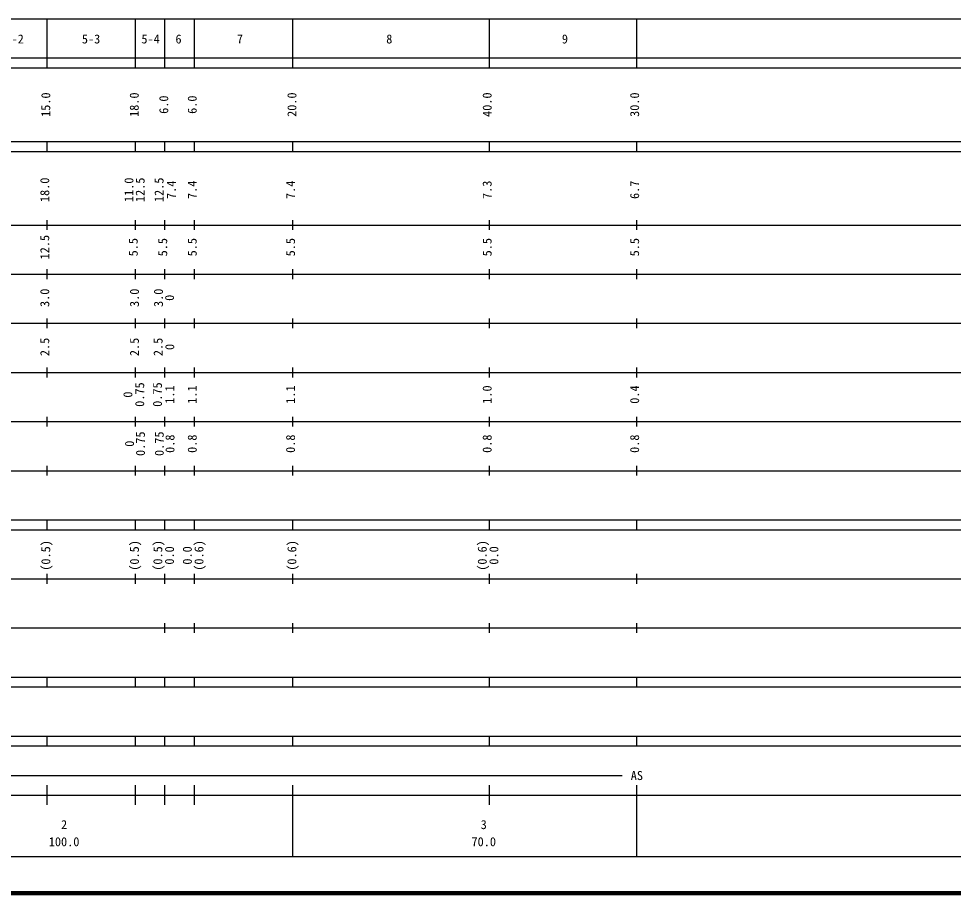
# Model space of a CAD drawing. Units: millimetres on the paper, enlarged 1000 times. Extents: x 40000 to 680000, y 20000 to 380000.
# Drawn here: x 212236 to 402377, y 20000 to 198000 of the extents above; entities that cross this region are included whole.
import ezdxf
from ezdxf.enums import TextEntityAlignment as Align

# ---------------------------------------------------------------- set-up
doc = ezdxf.new("R2010")
doc.units = ezdxf.units.MM
doc.header["$LTSCALE"] = 1000
doc.layers.add('M-TTL', color=2, linetype='Continuous', lineweight=140)
doc.layers.add('M-TTL-BAND', color=7, linetype='Continuous', lineweight=25)
doc.styles.add('ＭＳ ゴシック', font='')
doc.styles.get('ＭＳ ゴシック').set_extended_font_data('MS Gothic')

msp = doc.modelspace()

# ---------------------------------------------------------------- linework, layer by layer
at = {"layer": 'M-TTL'}
msp.add_line((40000, 20000), (680000, 20000), dxfattribs=at)
at = {"layer": 'M-TTL-BAND'}
for p, q in [((68000, 198000), (579000, 198000)), ((218000, 188000), (218000, 198000)), ((236000, 188000), (236000, 198000)), ((242000, 188000), (242000, 198000)), ((248000, 188000), (248000, 198000)), ((268000, 188000), (268000, 198000)), ((308000, 188000), (308000, 198000)), ((338000, 188000), (338000, 198000)), ((40000, 190000), (579000, 190000)), ((40000, 188000), (579000, 188000)), ((40000, 173000), (579000, 173000)), ((218000, 171000), (218000, 173000)), ((236000, 171000), (236000, 173000)), ((242000, 171000), (242000, 173000)), ((248000, 171000), (248000, 173000)), ((268000, 171000), (268000, 173000)), ((308000, 171000), (308000, 173000)), ((338000, 171000), (338000, 173000)), ((40000, 171000), (579000, 171000)), ((40000, 156000), (579000, 156000)), ((218000, 155000), (218000, 157000)), ((236000, 155000), (236000, 157000)), ((242000, 155000), (242000, 157000)), ((248000, 155000), (248000, 157000)), ((268000, 155000), (268000, 157000)), ((308000, 155000), (308000, 157000)), ((338000, 155000), (338000, 157000)), ((218000, 145000), (218000, 147000)), ((236000, 145000), (236000, 147000)), ((242000, 145000), (242000, 147000)), ((248000, 145000), (248000, 147000)), ((268000, 145000), (268000, 147000)), ((308000, 145000), (308000, 147000)), ((338000, 145000), (338000, 147000)), ((46000, 146000), (579000, 146000)), ((218000, 135000), (218000, 137000)), ((236000, 135000), (236000, 137000)), ((242000, 135000), (242000, 137000)), ((248000, 135000), (248000, 137000)), ((268000, 135000), (268000, 137000)), ((308000, 135000), (308000, 137000)), ((338000, 135000), (338000, 137000)), ((52000, 136000), (579000, 136000)), ((46000, 126000), (579000, 126000)), ((218000, 125000), (218000, 127000)), ((236000, 125000), (236000, 127000)), ((242000, 125000), (242000, 127000)), ((248000, 125000), (248000, 127000)), ((268000, 125000), (268000, 127000)), ((308000, 125000), (308000, 127000)), ((338000, 125000), (338000, 127000)), ((52000, 116000), (579000, 116000)), ((218000, 115000), (218000, 117000)), ((236000, 115000), (236000, 117000)), ((242000, 115000), (242000, 117000)), ((248000, 115000), (248000, 117000)), ((268000, 115000), (268000, 117000)), ((308000, 115000), (308000, 117000)), ((338000, 115000), (338000, 117000)), ((218000, 105000), (218000, 107000)), ((236000, 105000), (236000, 107000)), ((242000, 105000), (242000, 107000)), ((248000, 105000), (248000, 107000)), ((268000, 105000), (268000, 107000)), ((308000, 105000), (308000, 107000)), ((338000, 105000), (338000, 107000)), ((46000, 106000), (579000, 106000)), ((40000, 96000), (579000, 96000)), ((218000, 94000), (218000, 96000)), ((236000, 94000), (236000, 96000)), ((242000, 94000), (242000, 96000)), ((248000, 94000), (248000, 96000)), ((268000, 94000), (268000, 96000)), ((308000, 94000), (308000, 96000)), ((338000, 94000), (338000, 96000)), ((40000, 94000), (579000, 94000)), ((49000, 84000), (579000, 84000)), ((218000, 83000), (218000, 85000)), ((236000, 83000), (236000, 85000)), ((242000, 83000), (242000, 85000)), ((248000, 83000), (248000, 85000)), ((268000, 83000), (268000, 85000)), ((308000, 83000), (308000, 85000)), ((338000, 83000), (338000, 85000)), ((242000, 73000), (242000, 75000)), ((248000, 73000), (248000, 75000)), ((268000, 73000), (268000, 75000)), ((308000, 73000), (308000, 75000)), ((338000, 73000), (338000, 75000)), ((40000, 74000), (579000, 74000)), ((40000, 64000), (579000, 64000)), ((218000, 62000), (218000, 64000)), ((236000, 62000), (236000, 64000)), ((242000, 62000), (242000, 64000)), ((248000, 62000), (248000, 64000)), ((268000, 62000), (268000, 64000)), ((308000, 62000), (308000, 64000)), ((338000, 62000), (338000, 64000)), ((40000, 62000), (579000, 62000)), ((40000, 52000), (579000, 52000)), ((218000, 50000), (218000, 52000)), ((236000, 50000), (236000, 52000)), ((242000, 50000), (242000, 52000)), ((248000, 50000), (248000, 52000)), ((268000, 50000), (268000, 52000)), ((308000, 50000), (308000, 52000)), ((338000, 50000), (338000, 52000)), ((40000, 50000), (579000, 50000)), ((71000, 44000), (335000, 44000)), ((218000, 38000), (218000, 42000)), ((236000, 38000), (236000, 42000)), ((242000, 38000), (242000, 42000)), ((248000, 38000), (248000, 42000)), ((268000, 27500), (268000, 42000)), ((308000, 38000), (308000, 42000)), ((338000, 27500), (338000, 42000)), ((40000, 40000), (579000, 40000)), ((68000, 27500), (579000, 27500))]:
    msp.add_line(p, q, dxfattribs=at)

# ---------------------------------------------------------------- texts
at = {"layer": 'M-TTL-BAND', "style": 'ＭＳ ゴシック'}
for s, p in [('5-2', (211402, 192405)), ('5-3', (226965, 192405)), ('5-4', (239067, 192405)), ('6', (244753, 192405)), ('7', (257242, 192405)), ('8', (287630, 192405)), ('9', (323366, 192405)), ('AS', (338000, 42500)), ('2', (221473, 32523)), ('3', (306846, 32523)), ('100.0', (221473, 29033)), ('70.0', (306846, 29033))]:
    msp.add_text(s, height=1833, dxfattribs=at).set_placement(p, align=Align.BOTTOM_CENTER)
for s, p in [('15.0', (219203, 180500)), ('18.0', (237203, 180500)), ('20.0', (269280, 180500)), ('40.0', (309000, 180500)), ('30.0', (339000, 180500)), ('6.0', (243203, 180500)), ('6.0', (249000, 180500)), ('18.0', (219000, 163174)), ('11.0', (236121, 163174)), ('12.5', (238409, 163174)), ('12.5', (242256, 163174)), ('7.4', (244756, 163174)), ('7.4', (249000, 163174)), ('7.4', (269000, 163174)), ('7.3', (309000, 163174)), ('6.7', (339000, 163174)), ('12.5', (219000, 151500)), ('5.5', (237000, 151500)), ('5.5', (243000, 151500)), ('5.5', (249000, 151500)), ('5.5', (269000, 151500)), ('5.5', (309000, 151500)), ('5.5', (339000, 151500)), ('3.0', (219000, 141196)), ('3.0', (237244, 141196)), ('3.0', (242128, 141196)), ('0', (244385, 141196)), ('2.5', (219000, 131196)), ('2.5', (237246, 131196)), ('2.5', (242058, 131196)), ('0', (244425, 131196)), ('0.75', (238318, 121500)), ('0.75', (241928, 121500)), ('0', (235908, 121500)), ('1.1', (244428, 121500)), ('1.1', (249000, 121500)), ('1.1', (269000, 121500)), ('1.0', (309000, 121500)), ('0.4', (339000, 121500)), ('0.75', (238466, 111500)), ('0.75', (242294, 111500)), ('0.8', (244472, 111500)), ('0.8', (249000, 111500)), ('0.8', (269000, 111500)), ('0.8', (309000, 111500)), ('0.8', (339000, 111500)), ('0', (236234, 111500)), ('(0.5)', (219206, 88764)), ('(0.5)', (237245, 88764)), ('(0.5)', (242000, 88764)), ('(0.6)', (250370, 88764)), ('(0.6)', (269275, 88764)), ('(0.6)', (308000, 88764)), ('0.0', (244370, 88764)), ('0.0', (248000, 88764)), ('0.0', (310370, 88764))]:
    msp.add_text(s, height=1833, rotation=90, dxfattribs=at).set_placement(p, align=Align.BOTTOM_CENTER)

doc.saveas('drawing.dxf')
